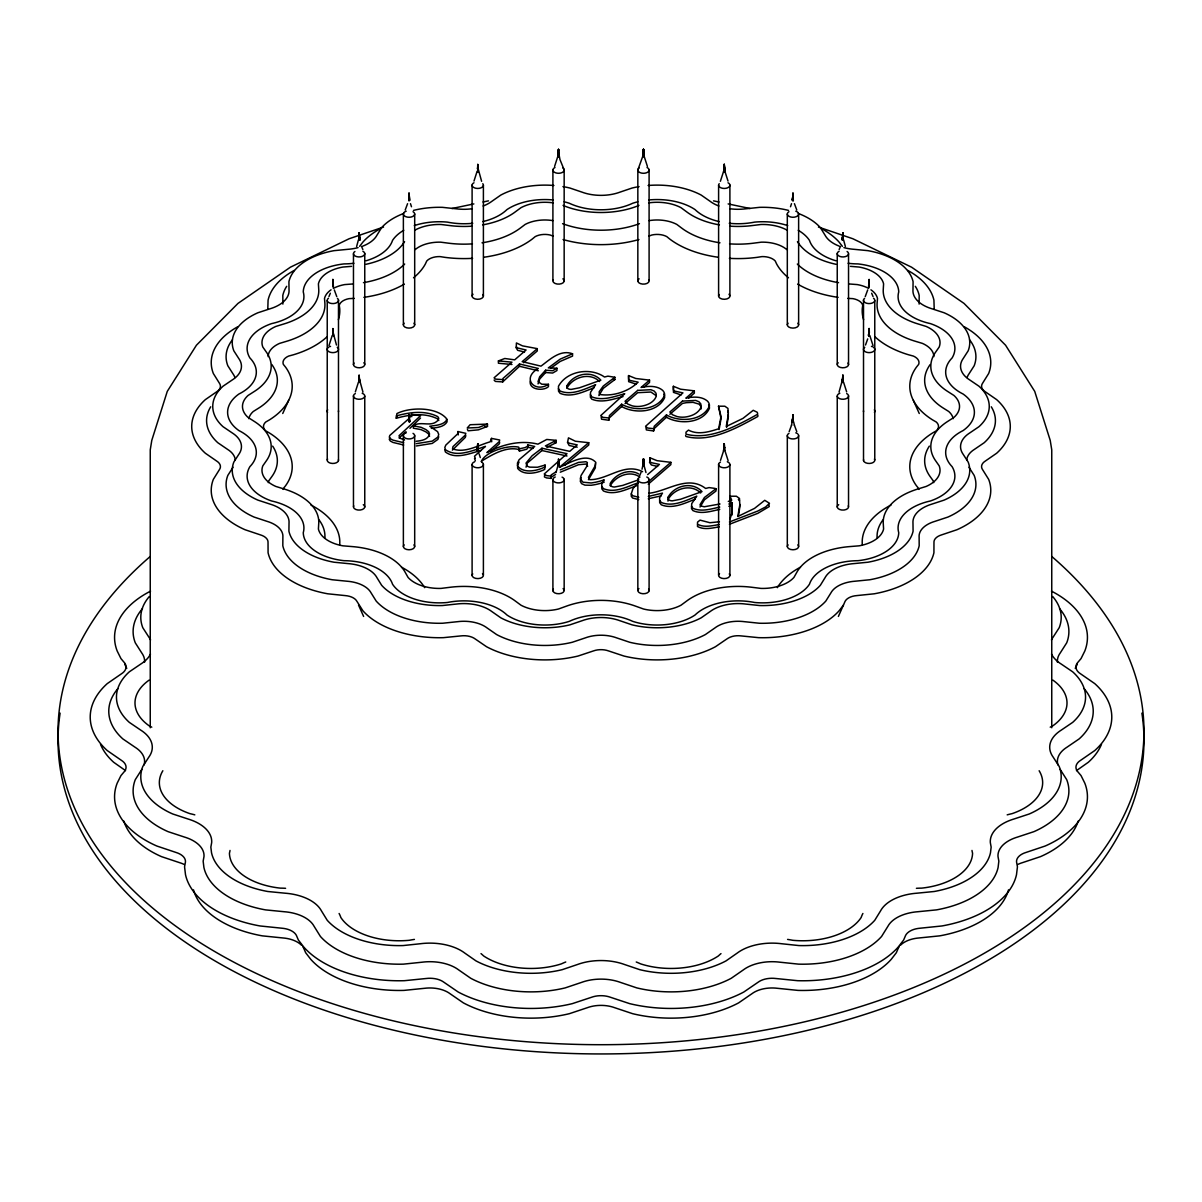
<?xml version="1.0" encoding="UTF-8"?>
<svg xmlns="http://www.w3.org/2000/svg" width="1202" height="1202" viewBox="0 0 1202 1202"><rect width="100%" height="100%" fill="white"/><g stroke="black" fill="none" stroke-linecap="round" stroke-linejoin="round"><path stroke-width="1.5" d="M643.641 152.759L643.476 149.243L643.055 156.53L643.476 149.243L643.987 156.47L643.476 149.243L644.077 156.38L643.611 152.804M868.896 335.193L869.136 328.582L868.73 335.854L869.136 328.582L869.362 332.699M359.097 236.283L359.113 232.903L359.473 240.205L359.113 232.903L359.699 240.054L359.113 232.903L359.548 239.589L359.113 232.903L358.842 237.17L358.947 236.343M359.097 378.81L359.022 379.592L359.113 375.219L359.668 382.401L359.113 375.219L358.962 381.815L359.022 378.615M558.554 462.259L558.013 465.61L558.524 458.863L559.155 465.715L558.705 462.379M869.031 282.951L869.076 286.902L869.136 279.54L868.896 286.872L869.136 279.54L868.625 286.752L869.136 279.54L869.256 283.897L869.166 283.131M332.834 283.131L332.864 279.54L333.104 286.872L332.864 279.54L333.375 286.752L333.029 283.041M332.744 331.992L332.864 328.582L332.924 335.178L332.864 328.582L333.27 335.854L333.029 332.113L336.47 345.004M643.446 462.259L643.055 465.55L643.476 458.863L643.987 465.61L643.476 458.863L643.701 465.49L643.476 458.863L643.37 465.474L643.536 462.259L642.018 469.231M408.905 418.311L408.8 419.182L409.026 414.885L408.695 421.541L409.026 414.885L409.506 421.602L409.026 414.885L409.176 419.243M792.839 196.797L792.794 200.569L792.974 193.221L793.305 200.539L792.974 193.221L792.494 200.479L792.974 193.221L792.824 197.308M792.974 414.885L792.388 422.052L792.974 414.885L792.494 421.602L792.974 414.885L793.14 421.496L793.14 418.356L793.2 419.182M843.053 378.75L842.887 375.219L842.332 382.401L842.887 375.219L843.098 379.547L842.887 375.219L842.302 382.026L842.797 378.615L839.026 392.107M477.84 168.475L477.75 164.404L477.72 171.766L477.75 164.404L477.675 167.799M558.389 152.804L558.299 156.591L558.524 149.243L558.63 156.606L558.524 149.243L558.254 153.45L558.359 152.699M842.902 236.283L842.332 239.664L842.887 232.903L842.857 240.265L842.887 232.903L842.527 240.205L842.887 232.903L843.158 237.17L843.053 236.343M643.536 152.834L643.37 156.606L643.476 149.243L642.845 156.365L643.325 152.669M477.675 447.294L477.57 448.045L477.75 443.718L478.05 450.344L477.75 443.718L477.254 450.434L477.75 443.718L478.411 450.675L477.93 447.204M724.325 447.294L724.31 448.091L724.25 443.718L724.611 450.374L724.25 443.718L724.28 450.314L724.25 443.718L723.604 450.765L720.494 460.366M667.996 501.129L668.042 499.611C673.991 488.418 691.015 483.309 700.676 492.985M724.325 167.799L724.25 164.404L724.611 171.706L724.25 164.404L724.746 171.631L724.25 164.404L723.95 171.721L724.25 164.404L723.694 171.585L724.1 167.844M544.551 475.541L544.461 476.954L546.564 477.93L551.117 478.411L551.162 474.925L555.579 472.131M551.117 478.411L551.162 477.239L555.579 474.444M869.031 332.143L868.866 335.899L869.136 328.582L868.625 335.313L869.136 328.582L869.166 332.954L869.271 332.128M601.195 416.974L601.556 419.197L608.768 420.264L609.414 415.531L621.644 404.218C634.656 411.715 657.855 410.483 664.616 395.308A15.851 9.15 0 0 0 662.542 390.259C656.623 385.361 648.118 386.007 641.057 387.45L649.531 380.132L649.531 382.446L643.881 387.329M608.768 420.264L609.414 417.83L621.644 406.516L621.644 404.218M646 427.702L646.36 429.91L653.572 430.977L654.234 428.543L666.449 417.244L666.449 414.93C679.476 422.428 702.659 421.196 709.42 406.036A15.851 9.15 0 0 0 707.347 400.987C701.427 396.089 692.923 396.72 685.861 398.162L694.335 390.845L694.335 393.159L688.686 398.042M653.572 430.977L654.234 426.244L666.449 414.93M404.578 439.977L399.815 438.144L399.064 435.68L420.535 415.727L411.76 414.405L409.281 418.296L389.794 435.44L389.298 437.152L390.334 438.715L392.934 440.127L403.677 442.697M631.381 493.797L631.245 496.216L632.598 498.019L638.788 499.596M538.045 383.889L539.668 379.066L545.603 372.53L545.603 370.216L552.65 370.727L556.962 368.248L556.962 370.547L552.65 373.041L545.603 372.53M842.737 378.765L842.452 382.476L842.902 378.81M590.573 394.511L590.362 397.171L591.775 399.154C601.796 403.391 613.035 399.169 622.997 396.615M731.973 515.072L732.138 502.737L728.863 504.014M728.337 414.405L726.248 426.5L743.001 418.371L753.218 410.303L757.29 412.301L757.741 414.224C736.751 425.703 710.457 440.563 685.966 434.162L686.026 432.119L688.491 430.106C697.806 435.169 709.21 431.909 718.631 428.768L721.035 416.493L718.511 406.201L724.866 406.216L727.961 408.425L728.337 416.718L726.579 427.386M739.876 504.419L737.788 516.514L754.54 508.386L764.742 500.317L769.49 503.292L765.689 506.928L757.771 511.045L729.434 521.968M792.794 418.356L791.517 425.343M558.389 462.289L557.923 465.685L558.359 462.349L558.254 463.101M842.722 236.388L842.226 239.859L842.737 236.343M842.226 382.221L842.737 378.66M792.328 421.767L792.839 418.311M551.117 476.112L546.564 475.616L544.236 473.994L566.998 453.695L541.937 448.226L532.065 455.798L525.995 463.116L527.257 466.226L529.661 467.142L537.459 467.247L545.077 465.069L544.761 467.082C537.264 470.853 523.741 473.783 517.671 466.121M649.531 380.132L635.783 378.495L628.556 375.58L628.646 379.351L630.073 380.433L638.127 382.176C628.496 391.612 612.659 396.765 599.392 394.391L599.197 391.702L603.284 386.052L614.853 377.263L614.853 379.577L603.284 388.351L598.866 395.578M694.335 390.845L680.587 389.208L673.375 386.293L673.466 390.064L674.893 391.161L682.931 392.889L645.579 426.274L647.577 428.032L653.572 428.678M648.224 484.196L670.866 464.633L670.866 462.334L657.073 460.682L649.891 457.767L649.936 461.568L651.364 462.665L659.432 464.408L647.623 474.61M530.232 381.109C528.7 389.884 543.589 391.356 548.458 386.623L548.458 384.309L541.741 384.204L538.045 381.59L539.668 376.752L545.603 370.216M919.124 304.091L919.184 295.392A71.023 41.003 0 0 0 915.323 286.316M934.209 309.049L933.924 300.169A85.898 49.582 0 0 0 907.795 270.42M420.535 418.026L409.942 428.288M700.015 507.034L704.432 499.807L716.001 491.017L716.001 488.718L714.619 488.358L709.045 487.591L705.649 488.463C687.469 474.52 667.606 491.363 648.779 493.271M467.413 429.445L468.119 430.797L478.456 429.835L487.471 426.394L487.471 424.081L470.102 424.727L467.232 427.987L478.456 427.521L487.471 424.081M407.583 203.679L405.209 210.004M791.517 203.679L790.51 206.759M332.203 335.508L328.927 345.695M358.451 239.799L356.618 246.515M358.451 382.176L355.341 391.867M477.089 171.36L473.994 181.051M557.878 156.185L554.603 166.372M557.878 465.79L556.015 472.551M642.815 156.17L638.307 168.701M581.077 477.765L580.281 481.251L581.558 483.64L584.908 485.142L591.099 485.277A40.748 23.529 0 0 0 604.23 482.107M723.604 171.3L720.389 181.292M738.434 515.989L739.876 506.733L739.485 498.439L736.39 496.231L730.035 496.216L731.702 500.212L728.292 501.444M757.966 415.576L757.741 416.538C736.751 428.017 710.457 442.877 685.966 436.476L685.591 435.53M499.671 442.321L499.311 443.854L490.716 451.606M438.775 420.55L437.753 418.942C424.997 412.406 409.551 414.51 396.269 418.266L396.885 413.578C410.318 406.727 437.844 406.817 447.129 419.408C443.823 425.298 435.68 425.238 429.79 426.274L437.573 431.638L438.745 434.433L437.919 437.047L432.239 441.119L416.343 443.658M396.269 418.266L396.885 415.892M465.805 435.635L465.309 437.408L452.403 450.119M494.097 380.087L495.374 381.41L502.691 381.92L503.022 378.435L519.504 363.981L538.301 368.473C521.052 378.224 534.8 393.445 548.458 384.309M502.691 381.92L519.504 366.279L519.504 363.981M389.794 437.753L389.298 439.466L390.334 441.029L392.934 442.426L403.677 445.01M719.081 429.565L721.035 418.807L718.511 406.201M730.155 518.783L731.973 512.758L732.138 502.737M438.745 436.732L437.919 439.361L432.239 443.418L416.343 445.972M791.562 425.132L789.143 431.653M867.694 289.907L865.215 296.669M867.709 338.904L865.53 345.004M588.439 479.688L595.321 467.909L595.381 463.536M697.551 524.448L697.491 526.491C704.087 530.172 712.305 528.039 719.322 526.807M474.52 458.518L475.331 460.757M639.539 475.992L641.087 472.251M328.957 296.548L330.34 293.228M839.131 249.55L840.468 246.365M838.38 616.446L845.126 601.27A14.139 8.159 0 0 1 856.831 595.591L874.185 593.803A85.898 49.582 0 0 0 933.924 552.71L933.969 542.523A14.139 8.159 0 0 1 941.617 534.875L956.867 529.766A85.898 49.582 0 0 0 988.645 479.343L982.665 469.772A14.139 8.159 0 0 1 985.309 461.072L996.623 453.259A85.898 49.582 0 0 0 996.623 399.605L985.309 391.792A14.139 8.159 0 0 1 982.665 383.107L988.645 373.522A85.898 49.582 0 0 0 964.32 326.794M282.74 413.503L288.645 400.386M517.461 465.414L519.054 462.079M1075.234 668.372L1077.293 664.21M566.908 388.156C572.843 376.977 589.866 371.869 599.528 381.53M610.24 485.788C615.424 476.368 628.871 470.448 638.698 476.292M359.623 246.35L362.944 242.038A85.898 49.582 0 0 1 380.628 228.545M843.473 605.087L839.056 610.826A85.898 49.582 0 0 1 758.567 637.661L741.198 635.918A14.139 8.159 0 0 0 726.819 638.938L715.46 646.721A85.898 49.582 0 0 1 623.943 656.037L608.648 650.958A14.139 8.159 0 0 0 593.352 650.958L578.057 656.037A85.898 49.582 0 0 1 486.54 646.721L475.181 638.938A14.139 8.159 0 0 0 460.802 635.918L443.433 637.661A85.898 49.582 0 0 1 362.944 610.826L356.874 601.27A14.139 8.159 0 0 0 345.169 595.591L327.815 593.803A85.898 49.582 0 0 1 268.076 552.71L268.031 542.523A14.139 8.159 0 0 0 260.383 534.875L245.133 529.766A85.898 49.582 0 0 1 213.355 479.343L219.335 469.772A14.139 8.159 0 0 0 216.691 461.072L205.377 453.259A85.898 49.582 0 0 1 205.377 399.605L216.691 391.792A14.139 8.159 0 0 0 219.335 383.107L213.355 373.522A85.898 49.582 0 0 1 237.68 326.794M233.053 467.232L227.839 475.391A71.023 41.003 0 0 0 254.133 517.085L267.19 521.398A28.998 16.738 0 0 1 282.876 537.084L282.816 545.768A71.023 41.003 0 0 0 332.218 579.755L347.047 581.227A28.998 16.738 0 0 1 371.072 592.871L376.166 601.045A71.023 41.003 0 0 0 442.727 623.237L457.526 621.689A28.998 16.738 0 0 1 487.005 627.88L496.621 634.566A71.023 41.003 0 0 0 572.317 642.259L585.314 637.886A28.998 16.738 0 0 1 616.686 637.886L629.683 642.259A71.023 41.003 0 0 0 705.379 634.566L714.995 627.88A28.998 16.738 0 0 1 744.474 621.689L759.273 623.237A71.023 41.003 0 0 0 825.834 601.045L830.928 592.871A28.998 16.738 0 0 1 854.953 581.227L869.782 579.755A71.023 41.003 0 0 0 919.184 545.768L919.124 537.084A28.998 16.738 0 0 1 934.81 521.398L947.867 517.085A71.023 41.003 0 0 0 974.161 475.391L968.947 467.232M141.791 769.46L135.3 779.632A88.647 51.175 0 0 0 168.1 831.664L184.402 837.043A36.18 20.885 0 0 1 203.979 856.62L203.153 861.173L203.904 867.468A88.647 51.175 0 0 0 265.552 909.884L284.063 911.717A36.18 20.885 0 0 1 314.053 926.246L320.408 936.448A88.647 51.175 0 0 0 403.466 964.139L421.947 962.216A36.18 20.885 0 0 1 458.728 969.954L470.748 978.278A88.647 51.175 0 0 0 565.195 987.894L581.422 982.44A36.18 20.885 0 0 1 620.578 982.44L636.805 987.894A88.647 51.175 0 0 0 731.252 978.278L743.272 969.954A36.18 20.885 0 0 1 780.053 962.216L798.534 964.139A88.647 51.175 0 0 0 881.592 936.448L887.947 926.246A36.18 20.885 0 0 1 917.937 911.717L936.448 909.884A88.647 51.175 0 0 0 998.096 867.468L998.847 861.173L998.021 856.62A36.18 20.885 0 0 1 1017.598 837.043L1033.9 831.664A88.647 51.175 0 0 0 1066.7 779.632L1060.209 769.46M399.064 437.979L406.006 431.683M564.76 465.294L588.755 444.995L588.755 442.697L559.276 467.428C569.087 463.251 586.621 451.997 595.846 462.439L595.321 465.595L588.439 477.389L589.701 479.673C607.821 479.929 624.214 462.274 642.619 471.695M511.962 364.491L498.409 363.229L498.409 360.916L504.795 358.496L514.681 359.849L526.07 350.007L517.656 347.994L516.274 346.717L516.409 342.946L522.479 345.86L537.279 348.64L522.179 361.637L540.99 366.144C549.96 359.473 560.327 349.241 572.543 353.779L572.543 356.092L560.222 361.426L550.681 368.278M523.561 362.764L537.279 350.954L537.279 348.64M625.055 403.587L637.691 392.693L650.913 392.032L656.022 395.548M669.86 414.299L682.496 403.406L686.402 402.67L693.013 402.339L699.008 404.097L700.826 406.261L701.082 408.98M648.224 481.882L670.866 462.334M481.461 461.177C492.144 454.672 505.862 446.288 518.678 449.473L519.444 451.081L526.746 449.248L527.903 447.595L527.663 444.86L534.665 446.483L519.054 459.765L517.461 463.101L517.671 468.434C523.741 476.097 537.264 473.167 544.761 469.396L545.077 465.069M566.998 456.009L541.937 450.54L527.122 463.236L526.04 467.187M429.565 436.296L428.708 434.057L425.914 431.894L421.016 429.61L413.353 428.182L413.353 425.869C420.715 420.354 431.458 428.002 438.219 420.024L438.775 418.251L437.753 416.628C424.997 410.092 409.551 412.196 396.269 415.952M546.88 447.369L556.18 442.652L556.18 440.353L546.76 439.451L537.94 444.154C520.782 439.857 502.556 444.259 486.915 452.613L499.311 441.54L499.671 440.007L491.468 438.384L491.708 441.81M1076.466 770.617L1088.276 762.308A99.511 57.456 0 0 0 1101.498 744.248M716.001 488.718L704.432 497.493L700.015 504.72L700.541 505.847L704.207 506.778L720.028 503.984M560.297 469.892L578.508 462.394L585.99 461.733L587.342 462.515L586.967 466.091L581.077 475.466L580.281 478.937L582.97 482.197L591.099 482.964A40.748 23.529 0 0 0 604.23 479.808L601.781 483.91L601.841 488.883L603.449 490.972C614.327 495.675 626.362 489.364 636.594 485.713M560.297 472.206L578.508 464.708L585.99 464.047L587.673 466.271M594.179 387.66C583.781 391.717 571.326 397.997 560.147 393.355L558.539 391.251L558.464 388.562M695.327 499.1C684.93 503.172 672.474 509.453 661.28 504.795L659.688 502.691L659.613 497.703L662.482 493.12L648.299 496.456M556.18 440.353L545.392 445.927L569.718 451.366L577.215 444.875L569.192 443.207L567.66 441.81L568.471 437.844L575.382 441.239L588.755 442.697M638.938 205.362L636.098 206.549A64.878 37.457 0 0 1 565.902 206.549L563.062 205.362M648.719 236.238L651.694 235.051A14.139 8.159 0 0 1 666.749 236.584L669.709 239.018A85.898 49.582 0 0 0 718.09 257.228M728.863 506.327L732.138 505.035M638.773 479.748L622.741 485.413L614.553 487.02A4.267 2.464 0 0 1 610.195 484.992L610.24 483.474C615.424 474.054 628.871 468.149 638.698 473.979M572.543 353.779L560.222 359.113L548.322 367.887L556.962 368.248M383.558 227.043L349.076 238.777L290.418 267.19L238.011 303.385L196.422 345.229L167.273 391.386L151.783 440.368L150.25 449.848L150.25 727.766M481.131 450.419C470.042 453.304 455.723 459.81 445.401 451.967L444.815 449.788M729.434 524.282L757.771 513.359L769.265 506.538L768.814 504.63M661.04 495.87L648.299 498.755M719.758 507.079C711.118 508.897 701.427 512.187 692.923 508.281L691.511 506.312M719.758 509.378C711.118 511.211 701.427 514.486 692.923 510.595L691.511 508.626L691.721 503.638L696.784 496.156C685.951 500.423 673.015 507.289 661.28 502.481L659.688 500.393M719.322 524.493C712.305 525.725 704.087 527.873 697.491 524.177L697.551 522.134L700.015 520.12L709.916 522.72L719.442 521.773M451.952 208.517L473.858 203.919M482.994 201.996L488.478 200.854M481.251 461.538C485.292 451.757 508.055 444.62 518.678 447.159L519.444 448.782L525.079 447.595L527.648 446.227L527.663 444.86M484.797 426.83L487.471 426.394M431.338 428.378C436.807 427.476 444.169 427.161 447.129 421.722L446.453 419.303M416.177 441.269C421.166 440.758 428.167 439.782 429.565 433.982L428.708 431.758L425.914 429.58L421.016 427.296L413.353 425.869M351.57 266.348L342.855 267.054A35.143 20.299 0 0 0 318.41 283.867L318.71 288.946A64.878 37.457 0 0 1 283.612 324.044L275.844 326.433A35.143 20.299 0 0 0 262.832 347.062L266.138 351.78A64.878 37.457 0 0 1 253.953 391.687L248.063 395.458A35.143 20.299 0 0 0 248.063 417.425L253.953 421.196A64.878 37.457 0 0 1 266.138 461.102L262.832 465.82A35.143 20.299 0 0 0 275.844 486.449L283.612 488.838A64.878 37.457 0 0 1 318.71 523.937L318.41 529.015A35.143 20.299 0 0 0 342.855 545.828L351.57 546.534A64.878 37.457 0 0 1 405.344 572.588L408.064 577.426A35.143 20.299 0 0 0 440.999 588.409L449.608 587.342A64.878 37.457 0 0 1 515.568 601.21L520.992 605.207A35.143 20.299 0 0 0 558.434 609.023L565.902 606.334A64.878 37.457 0 0 1 636.098 606.334L643.566 609.023A35.143 20.299 0 0 0 681.008 605.207L686.432 601.21A64.878 37.457 0 0 1 752.392 587.342L761.001 588.409A35.143 20.299 0 0 0 793.936 577.426L796.656 572.588A64.878 37.457 0 0 1 850.43 546.534L859.145 545.828A35.143 20.299 0 0 0 883.59 529.015L883.29 523.937A64.878 37.457 0 0 1 918.388 488.838L926.156 486.449A35.143 20.299 0 0 0 939.168 465.82L935.862 461.102A64.878 37.457 0 0 1 948.047 421.196L953.937 417.425A35.143 20.299 0 0 0 953.937 395.458L948.047 391.687A64.878 37.457 0 0 1 935.862 351.78L939.168 347.062A35.143 20.299 0 0 0 926.156 326.433L918.388 324.044A64.878 37.457 0 0 1 883.29 288.946L883.59 283.867A35.143 20.299 0 0 0 859.145 267.054L850.43 266.348M352.351 284.003L344.673 284.589A28.998 16.738 0 0 0 333.33 288.42M354.214 298.381L349.091 298.637A14.139 8.159 0 0 0 339.264 305.398L339.7 308.358A85.898 49.582 0 0 1 338.408 319.657M498.409 360.916L511.962 362.178L494.097 377.774L495.374 379.096L502.691 379.622M849.649 284.003L857.327 284.589A28.998 16.738 0 0 1 868.67 288.42M847.786 298.381L852.909 298.637A14.139 8.159 0 0 1 862.736 305.398L862.3 308.358A85.898 49.582 0 0 0 863.592 319.657M608.768 417.965L602.758 417.319L600.76 415.561L624.74 393.745C614.267 396.54 602.412 401.228 591.775 396.84L590.362 394.872L590.573 392.198L595.636 384.7C584.818 388.982 571.867 395.834 560.147 391.041L558.539 388.937L558.464 386.263C566.848 370.817 590.498 367.091 604.501 377.022L607.912 376.151L614.853 377.263M577.215 447.174L569.192 445.521L567.419 442.321M638.788 497.282L632.598 495.705L631.245 493.917L633.033 488.463L638.172 482.768C627.459 486.555 614.898 493.526 603.449 488.658L601.841 486.585M458.232 434.929L457.932 431.548L465.805 433.336L465.309 435.094L452.974 446.633L452.538 448.782C464.618 453.695 478.516 445.071 490.176 441.825L491.468 438.384M636.294 384.189L628.646 381.65L628.556 375.58M681.098 394.917L673.466 392.363L673.375 386.293M657.599 466.421L651.364 464.979L649.501 462.319M524.553 352.036L517.656 350.308L515.853 347.348M527.663 447.174L533.162 448.436M713.522 200.854L719.006 201.996M728.142 203.919L750.048 208.517M519.504 366.279L538.301 370.787M613.471 379.216L614.853 379.577M554.498 442.201L556.18 442.652M818.442 227.043L852.924 238.777L911.582 267.19L963.989 303.385L1005.578 345.229L1034.727 391.386L1050.217 440.368L1051.75 449.848L1051.75 727.766M553.281 236.238L550.306 235.051A14.139 8.159 0 0 0 535.251 236.584L532.291 239.018A85.898 49.582 0 0 1 483.91 257.228M125.534 770.617L113.724 762.308A99.511 57.456 0 0 1 100.502 744.248M666.449 417.244C679.476 424.742 702.659 423.51 709.42 408.334A15.851 9.15 0 0 0 708.594 404.864M621.644 406.516C634.656 414.029 657.855 412.782 664.616 397.622A15.851 9.15 0 0 0 663.774 394.151M475.331 458.458L474.52 456.219L485.473 446.363C473.212 450.254 457.226 457.977 445.401 449.668L444.815 447.475L445.807 445.116L457.767 433.757L457.932 431.548M738.374 499.371L739.485 500.738M842.377 246.35L839.056 242.038A85.898 49.582 0 0 0 821.372 228.545M563.693 168.701L559.967 159.565L558.69 152.774L558.945 156.53L558.645 152.819M124.707 664.21L126.766 668.372M913.355 400.386L919.26 413.503M358.527 605.087L363.62 616.446M796.791 210.004L794.417 203.679M846.659 391.867L843.549 382.176M728.006 181.051L724.911 171.36M796.791 431.653L794.372 425.132M728.111 460.606L724.896 450.615M481.611 181.292L477.9 167.844M361.532 246.365L362.869 249.55M362.974 392.107L359.263 378.765M871.66 293.228L873.043 296.548M873.073 345.695L869.797 335.508M647.397 166.372L644.122 156.185M730.035 498.514L731.147 501.189M336.785 296.669L334.306 289.907M845.382 246.515L843.549 239.799M645.985 472.551L644.122 465.79M411.49 206.759L410.483 203.679M479.132 453.905L480.304 457.556M793.605 421.767L794.417 425.343M727.961 410.723L728.412 413.037M282.876 304.091L282.816 295.392A71.023 41.003 0 0 1 286.677 286.316M267.791 309.049L268.076 300.169A85.898 49.582 0 0 1 294.205 270.42M409.206 418.356L409.672 421.962L409.026 414.885M359.263 236.433L359.774 239.859L359.263 236.343M359.278 378.72L359.774 382.221M333.029 332.053L333.51 335.493M558.705 152.729L559.185 156.26M874.771 300.665L874.771 459.855M863.517 299.974L863.517 460.531M848.537 253.847L848.537 364.687M848.537 395.834L848.537 506.658M837.238 253.517L837.238 364.341M837.238 396.164L837.238 507.004M798.624 214.016L798.624 324.84M798.624 435.665L798.624 546.504M787.31 214.016L787.31 324.84M787.31 435.665L787.31 546.504M729.899 185.018L729.899 295.842M729.899 464.663L729.899 575.503M718.601 185.348L718.601 296.188M718.601 464.333L718.601 575.157M649.891 457.767L649.891 460.081M649.095 169.692L649.095 280.517M649.095 479.989L649.095 590.828M637.841 170.368L637.841 281.208M637.841 479.313L637.841 590.137M564.159 170.368L564.159 281.208M564.159 479.313L564.159 590.137M552.905 169.692L552.905 280.517M552.905 479.989L552.905 590.828M541.937 448.226L541.937 450.54M519.444 448.782L519.444 451.081M483.399 185.348L483.399 296.188M483.399 464.333L483.399 575.157M472.101 185.018L472.101 295.842M472.101 464.663L472.101 575.503M414.69 214.016L414.69 324.84M414.69 435.665L414.69 546.504M411.76 414.405L411.76 416.718M403.376 214.016L403.376 324.84M403.376 435.665L403.376 546.504M364.762 253.517L364.762 364.341M364.762 396.164L364.762 507.004M353.463 253.847L353.463 364.687M353.463 395.834L353.463 506.658M338.483 299.974L338.483 460.531M327.229 300.665L327.229 459.855M144.09 764.878A36.18 20.885 0 0 0 135 747.193L122.874 738.929A88.647 51.175 0 0 1 117.886 688.641M162.856 770.737A62.414 36.03 0 0 0 189.901 813.634A62.414 36.03 0 0 1 194.814 814.851M123.821 821.071A99.511 57.456 0 0 0 161.534 856.65L179.429 862.615A25.317 14.619 0 0 1 184.222 864.478M230.018 850.445A62.414 36.03 0 0 1 229.432 853.165A62.414 36.03 0 0 0 280.261 888.128A62.414 36.03 0 0 1 285.595 888.308M1051.434 591.129A107.188 61.888 0 0 1 1084.79 651.063L1081.034 658.606L1077.308 663.008A17.639 10.187 0 0 0 1080.628 673.856L1094.737 683.607A107.188 61.888 0 0 1 1094.737 750.574L1080.628 760.325A17.639 10.187 0 0 0 1077.308 771.173L1081.034 775.575L1084.79 783.118A107.188 61.888 0 0 1 1045.124 846.043L1026.087 852.428A17.639 10.187 0 0 0 1016.546 861.969L1017.433 866.837L1016.501 874.665A107.188 61.888 0 0 1 941.947 925.961L920.281 928.199A17.639 10.187 0 0 0 905.662 935.291L903.619 940.039L898.089 947.206A107.188 61.888 0 0 1 797.647 980.697L775.966 978.518A17.639 10.187 0 0 0 758.026 982.289L743.843 991.996A107.188 61.888 0 0 1 629.623 1003.625L610.541 997.299A17.639 10.187 0 0 0 591.459 997.299L572.377 1003.625A107.188 61.888 0 0 1 458.157 991.996L443.974 982.289A17.639 10.187 0 0 0 426.034 978.518L404.353 980.697A107.188 61.888 0 0 1 303.911 947.206L298.381 940.039L296.338 935.291A17.639 10.187 0 0 0 281.719 928.199L260.053 925.961A107.188 61.888 0 0 1 185.499 874.665L184.567 866.837L185.454 861.969A17.639 10.187 0 0 0 175.913 852.428L156.876 846.043A107.188 61.888 0 0 1 117.21 783.118L120.966 775.575L124.692 771.173A17.639 10.187 0 0 0 121.372 760.325L107.263 750.574A107.188 61.888 0 0 1 107.263 683.607L121.372 673.856A17.639 10.187 0 0 0 124.692 663.008L120.966 658.606L117.21 651.063A107.188 61.888 0 0 1 150.566 591.129M1052.667 596.508A80.97 46.743 0 0 1 1059.202 627.714L1053.117 637.15A43.873 25.332 0 0 0 1051.449 639.885M1059.533 608.663A88.647 51.175 0 0 1 1066.7 642.845L1060.209 653.017A36.18 20.885 0 0 0 1057.459 662.347M193.522 889.871A99.511 57.456 0 0 0 262.337 935.862L282.695 937.936A25.317 14.619 0 0 1 301.341 945.057M339.099 913.475A62.414 36.03 0 0 1 340.827 917.472A62.414 36.03 0 0 0 409.296 940.295A62.414 36.03 0 0 1 414.42 939.408M1039.144 770.737A62.414 36.03 0 0 1 1012.099 813.634A62.414 36.03 0 0 0 1007.186 814.851M1078.179 821.071A99.511 57.456 0 0 1 1040.466 856.65L1022.571 862.615A25.317 14.619 0 0 0 1017.778 864.478M1051.525 654.158A43.873 25.332 0 0 0 1061.366 664.15L1072.665 671.813A80.97 46.743 0 0 1 1072.665 722.387L1061.366 730.05A43.873 25.332 0 0 0 1053.117 757.035L1059.202 766.47A80.97 46.743 0 0 1 1029.243 813.994L1014.082 818.968A43.873 25.332 0 0 0 990.343 842.692L991.154 847.109L990.478 852.759A80.97 46.743 0 0 1 934.164 891.508L916.976 893.191A43.873 25.332 0 0 0 880.615 910.8L874.771 920.281A80.97 46.743 0 0 1 798.909 945.568L781.751 943.75A43.873 25.332 0 0 0 737.157 953.126L726.038 960.879A80.97 46.743 0 0 1 639.764 969.668L624.724 964.575A43.873 25.332 0 0 0 577.276 964.575L562.236 969.668A80.97 46.743 0 0 1 475.962 960.879L464.843 953.126A43.873 25.332 0 0 0 420.249 943.75L403.091 945.568A80.97 46.743 0 0 1 327.229 920.281L321.385 910.8A43.873 25.332 0 0 0 285.024 893.191L267.836 891.508A80.97 46.743 0 0 1 211.522 852.759L210.846 847.109L211.657 842.692A43.873 25.332 0 0 0 187.918 818.968L172.757 813.994A80.97 46.743 0 0 1 142.798 766.47L148.883 757.035A43.873 25.332 0 0 0 140.634 730.05L129.335 722.387A80.97 46.743 0 0 1 129.335 671.813L140.634 664.15A43.873 25.332 0 0 0 150.475 654.158M1052.877 680.122A62.414 36.03 0 0 1 1052.877 725.783A62.414 36.03 0 0 0 1050.232 727.165M1084.114 688.641A88.647 51.175 0 0 1 1079.126 738.929L1067 747.193A36.18 20.885 0 0 0 1057.91 764.878M150.55 639.885A43.873 25.332 0 0 0 148.883 637.15L142.798 627.714A80.97 46.743 0 0 1 149.333 596.508M149.123 680.122A62.414 36.03 0 0 0 149.123 725.783A62.414 36.03 0 0 1 151.768 727.165M144.541 662.347A36.18 20.885 0 0 0 141.791 653.017L135.3 642.845A88.647 51.175 0 0 1 142.467 608.663M565.751 961.991A62.414 36.03 0 0 0 561.469 963.839A62.414 36.03 0 0 1 483.595 955.921A62.414 36.03 0 0 0 481.01 953.607M636.249 961.991A62.414 36.03 0 0 1 640.531 963.839A62.414 36.03 0 0 0 718.405 955.921A62.414 36.03 0 0 1 720.99 953.607M787.58 939.408A62.414 36.03 0 0 1 792.704 940.295A62.414 36.03 0 0 0 861.173 917.472A62.414 36.03 0 0 1 862.901 913.475M1008.478 889.871A99.511 57.456 0 0 1 939.663 935.862L919.305 937.936A25.317 14.619 0 0 0 900.659 945.057M916.405 888.308A62.414 36.03 0 0 1 921.739 888.128A62.414 36.03 0 0 0 972.568 853.165A62.414 36.03 0 0 1 971.982 850.445M899.336 946.545A25.317 14.619 0 0 0 898.33 948.108L896.331 952.735L891.253 959.316A99.511 57.456 0 0 1 798.008 990.403L777.664 988.329A25.317 14.619 0 0 0 751.911 993.738L738.629 1002.874A99.511 57.456 0 0 1 632.598 1013.677L614.703 1007.712A25.317 14.619 0 0 0 587.297 1007.712L569.402 1013.677A99.511 57.456 0 0 1 463.371 1002.874L450.089 993.738A25.317 14.619 0 0 0 424.336 988.329L403.992 990.403A99.511 57.456 0 0 1 310.747 959.316L305.669 952.735L303.67 948.108A25.317 14.619 0 0 0 302.664 946.545M235.246 459.75A28.998 16.738 0 0 0 227.599 449.398L217.878 442.772A71.023 41.003 0 0 1 210.726 406.787M272.659 446.122A71.023 41.003 0 0 1 271.817 476.623L268.842 480.74A28.998 16.738 0 0 0 268.301 482.633M283.071 489.409A14.139 8.159 0 0 1 283.341 488.493L285.52 485.803A85.898 49.582 0 0 0 269.383 432.96L265.732 430.857A14.139 8.159 0 0 1 265.732 422.022L269.383 419.919A85.898 49.582 0 0 0 285.52 367.076L283.341 364.386A14.139 8.159 0 0 1 288.57 356.092L293.243 354.83A85.898 49.582 0 0 0 327.049 336.755M729.238 223.287A50.018 28.878 0 0 0 754.601 222.115A50.018 28.878 0 0 1 787.701 225.6M719.187 221.604A50.018 28.878 0 0 1 695.072 209.599A50.018 28.878 0 0 0 648.764 199.968M730.275 226.186A64.878 37.457 0 0 0 752.392 225.54L761.001 224.489A35.143 20.299 0 0 1 786.709 229.943M719.412 224.879A64.878 37.457 0 0 1 686.432 211.672L681.008 207.676A35.143 20.299 0 0 0 648.644 202.883M729.389 258.34A85.898 49.582 0 0 0 757.035 257.363L762.008 256.597A14.139 8.159 0 0 1 775.26 261.014L776.582 263.884A85.898 49.582 0 0 0 788.482 277.812M729.539 243.856A71.023 41.003 0 0 0 753.759 243.15L761.302 242.173A28.998 16.738 0 0 1 786.784 249.58M719.983 242.804A71.023 41.003 0 0 1 681.534 227.974L676.831 224.428A28.998 16.738 0 0 0 649.065 220.642M729.899 208.742A35.143 20.299 0 0 0 745.826 208.802L759.574 207.345A64.878 37.457 0 0 1 788.512 210.395M718.886 206.008A35.143 20.299 0 0 1 710.097 201.29L701.187 195.07A64.878 37.457 0 0 0 648.103 185.484M798.233 230.288A50.018 28.878 0 0 1 809.472 240.4A50.018 28.878 0 0 0 835.991 260.789M798.278 213.445A64.878 37.457 0 0 1 820.365 227.614L825.053 235.201A35.143 20.299 0 0 0 839.236 246.125M553.236 199.968A50.018 28.878 0 0 0 506.928 209.599A50.018 28.878 0 0 1 482.813 221.604M564.189 201.801A50.018 28.878 0 0 1 569.327 203.258A50.018 28.878 0 0 0 632.673 203.258A50.018 28.878 0 0 1 637.811 201.801M553.356 202.883A35.143 20.299 0 0 0 520.992 207.676L515.568 211.672A64.878 37.457 0 0 1 482.588 224.879M552.935 220.642A28.998 16.738 0 0 0 525.169 224.428L520.466 227.974A71.023 41.003 0 0 1 482.017 242.804M553.897 185.484A64.878 37.457 0 0 0 500.813 195.07L491.903 201.29A35.143 20.299 0 0 1 483.114 206.008M562.942 186.611A64.878 37.457 0 0 1 569.928 188.038L581.978 192.125A35.143 20.299 0 0 0 620.022 192.125L632.072 188.038A64.878 37.457 0 0 1 639.058 186.611M639.434 223.677A71.023 41.003 0 0 1 562.566 223.677M638.923 239.544A85.898 49.582 0 0 1 563.077 239.544M311.002 505.08A85.898 49.582 0 0 1 339.7 544.506M403.722 213.445A64.878 37.457 0 0 0 381.635 227.614L376.947 235.201A35.143 20.299 0 0 1 362.764 246.125M413.488 210.395A64.878 37.457 0 0 1 442.426 207.345L456.174 208.802A35.143 20.299 0 0 0 472.101 208.742M415.216 249.58A28.998 16.738 0 0 1 440.698 242.173L448.241 243.15A71.023 41.003 0 0 0 472.461 243.856M403.767 230.288A50.018 28.878 0 0 0 392.528 240.4A50.018 28.878 0 0 1 366.009 260.789M414.299 225.6A50.018 28.878 0 0 1 447.399 222.115A50.018 28.878 0 0 0 472.762 223.287M413.518 277.812A85.898 49.582 0 0 0 425.418 263.884L426.74 261.014A14.139 8.159 0 0 1 439.992 256.597L444.965 257.363A85.898 49.582 0 0 0 472.611 258.34M404.368 284.108A85.898 49.582 0 0 1 363.875 297.345M353.914 263.268A50.018 28.878 0 0 1 343.997 263.914A50.018 28.878 0 0 0 303.265 291.936A50.018 28.878 0 0 1 271.592 323.608A50.018 28.878 0 0 0 249.926 357.986A50.018 28.878 0 0 1 238.913 394.016A50.018 28.878 0 0 0 238.913 430.586A50.018 28.878 0 0 1 249.926 466.616A50.018 28.878 0 0 0 271.592 500.979A50.018 28.878 0 0 1 303.265 532.666A50.018 28.878 0 0 0 343.997 560.688A50.018 28.878 0 0 1 392.528 584.187A50.018 28.878 0 0 0 447.399 602.487A50.018 28.878 0 0 1 506.928 614.988A50.018 28.878 0 0 0 569.327 621.344A50.018 28.878 0 0 1 632.673 621.344A50.018 28.878 0 0 0 695.072 614.988A50.018 28.878 0 0 1 754.601 602.487A50.018 28.878 0 0 0 809.472 584.187A50.018 28.878 0 0 1 858.003 560.688A50.018 28.878 0 0 0 898.735 532.666A50.018 28.878 0 0 1 930.408 500.979A50.018 28.878 0 0 0 952.074 466.616A50.018 28.878 0 0 1 963.087 430.586A50.018 28.878 0 0 0 963.087 394.016A50.018 28.878 0 0 1 952.074 357.986A50.018 28.878 0 0 0 930.408 323.608A50.018 28.878 0 0 1 898.735 291.936A50.018 28.878 0 0 0 858.003 263.914A50.018 28.878 0 0 1 848.086 263.268M415.291 229.943A35.143 20.299 0 0 1 440.999 224.489L449.608 225.54A64.878 37.457 0 0 0 471.725 226.186M331.061 289.817A28.998 16.738 0 0 0 324.51 298.457L324.856 302.919A71.023 41.003 0 0 1 286.437 341.338L279.57 343.396A28.998 16.738 0 0 0 268.136 356.618M358.076 247.627A35.143 20.299 0 0 1 347.814 249.325L334.036 250.662A64.878 37.457 0 0 0 288.916 281.704L289.021 289.772A35.143 20.299 0 0 1 270.014 308.794L257.859 312.775A64.878 37.457 0 0 0 233.849 350.849L238.717 358.421A35.143 20.299 0 0 1 232.121 380.042L223.061 386.188A64.878 37.457 0 0 0 223.061 426.71L232.121 432.855A35.143 20.299 0 0 1 238.717 454.476L233.849 462.034A64.878 37.457 0 0 0 257.859 500.107L270.014 504.089A35.143 20.299 0 0 1 289.021 523.11L288.916 531.179A64.878 37.457 0 0 0 334.036 562.22L347.814 563.573A35.143 20.299 0 0 1 376.947 577.681L381.635 585.284A64.878 37.457 0 0 0 442.426 605.538L456.174 604.08A35.143 20.299 0 0 1 491.903 611.593L500.813 617.813A64.878 37.457 0 0 0 569.928 624.845L581.978 620.758A35.143 20.299 0 0 1 620.022 620.758L632.072 624.845A64.878 37.457 0 0 0 701.187 617.813L710.097 611.593A35.143 20.299 0 0 1 745.826 604.08L759.574 605.538A64.878 37.457 0 0 0 820.365 585.284L825.053 577.681A35.143 20.299 0 0 1 854.186 563.573L867.964 562.22A64.878 37.457 0 0 0 913.084 531.179L912.979 523.11A35.143 20.299 0 0 1 931.986 504.089L944.141 500.107A64.878 37.457 0 0 0 968.151 462.034L963.283 454.476A35.143 20.299 0 0 1 969.879 432.855L978.939 426.71A64.878 37.457 0 0 0 978.939 386.188L969.879 380.042A35.143 20.299 0 0 1 963.283 358.421L968.151 350.849A64.878 37.457 0 0 0 944.141 312.775L931.986 308.794A35.143 20.299 0 0 1 912.979 289.772L913.084 281.704A64.878 37.457 0 0 0 867.964 250.662L854.186 249.325A35.143 20.299 0 0 1 843.924 247.627M404.683 264.049A71.023 41.003 0 0 1 363.455 282.665M404.563 241.647A64.878 37.457 0 0 1 365.949 264.305M874.951 336.755A85.898 49.582 0 0 0 908.757 354.83L913.43 356.092A14.139 8.159 0 0 1 918.659 364.386L916.48 367.076A85.898 49.582 0 0 0 932.617 419.919L936.268 422.022A14.139 8.159 0 0 1 936.268 430.857L932.617 432.96A85.898 49.582 0 0 0 916.48 485.803L918.659 488.493A14.139 8.159 0 0 1 918.929 489.409M933.864 356.618A28.998 16.738 0 0 0 922.43 343.396L915.563 341.338A71.023 41.003 0 0 1 877.144 302.919L877.49 298.457A28.998 16.738 0 0 0 870.939 289.817M969.578 339.805A71.023 41.003 0 0 1 974.161 365.784L968.947 373.927A28.998 16.738 0 0 0 967.114 377.593M836.051 264.305A64.878 37.457 0 0 1 797.437 241.647M838.125 297.345A85.898 49.582 0 0 1 797.632 284.108M838.545 282.665A71.023 41.003 0 0 1 797.317 264.049M319.071 519.955A71.023 41.003 0 0 1 324.856 538.241M929.341 446.122A71.023 41.003 0 0 0 930.183 476.623L933.158 480.74A28.998 16.738 0 0 1 933.699 482.633M930.183 364.537A71.023 41.003 0 0 0 943.54 408.244L948.769 411.52A28.998 16.738 0 0 1 953.186 418.672M991.274 406.787A71.023 41.003 0 0 1 984.122 442.772L974.401 449.398A28.998 16.738 0 0 0 966.754 459.75M248.814 418.672A28.998 16.738 0 0 1 253.231 411.52L258.46 408.244A71.023 41.003 0 0 0 271.817 364.537M234.886 377.593A28.998 16.738 0 0 0 233.053 373.927L227.839 365.784A71.023 41.003 0 0 1 232.422 339.805M777.348 587.643A85.898 49.582 0 0 1 800.457 567.194M862.3 544.506A85.898 49.582 0 0 1 890.998 505.08M877.144 538.241A71.023 41.003 0 0 1 882.929 519.955M401.543 567.194A85.898 49.582 0 0 1 424.652 587.643M413.037 211.702A5.649 3.26 0 0 1 412.662 216.51A5.649 3.26 0 0 1 404.398 215.879A5.649 3.26 0 0 1 406.201 211.176M413.924 323.203A5.649 3.26 0 0 1 409.026 328.101A5.649 3.26 0 0 1 404.127 323.203M646.796 477.014A5.649 3.26 0 0 1 647.743 481.792A5.649 3.26 0 0 1 639.404 481.912A5.649 3.26 0 0 1 639.915 477.119M648.629 589.16A5.649 3.26 0 0 1 642.875 593.728A5.649 3.26 0 0 1 638.893 588.559M482.783 183.696A5.649 3.26 0 0 1 480.74 187.948A5.649 3.26 0 0 1 473.227 187.151A5.649 3.26 0 0 1 473.964 182.764M482.783 294.535A5.649 3.26 0 0 1 477.449 299.283A5.649 3.26 0 0 1 473.002 294.235M647.022 167.499A5.649 3.26 0 0 1 647.863 172.081A5.649 3.26 0 0 1 639.915 172.562A5.649 3.26 0 0 1 639.073 167.98M648.749 279.69A5.649 3.26 0 0 1 642.589 284.093A5.649 3.26 0 0 1 639.073 278.804M362.193 393.264A5.649 3.26 0 0 1 363.56 398.012A5.649 3.26 0 0 1 355.251 398.388A5.649 3.26 0 0 1 355.326 393.565M363.305 504.645A5.649 3.26 0 0 1 360.284 510.024A5.649 3.26 0 0 1 353.734 505.817M728.036 182.764A5.649 3.26 0 0 1 728.773 187.151A5.649 3.26 0 0 1 721.26 187.948A5.649 3.26 0 0 1 719.217 183.696M728.998 294.235A5.649 3.26 0 0 1 724.551 299.283A5.649 3.26 0 0 1 719.217 294.535M795.799 211.176A5.649 3.26 0 0 1 797.602 215.879A5.649 3.26 0 0 1 789.338 216.51A5.649 3.26 0 0 1 788.963 211.702M797.873 323.203A5.649 3.26 0 0 1 792.974 328.101A5.649 3.26 0 0 1 788.076 323.203M727.33 461.763A5.649 3.26 0 0 1 728.712 466.511A5.649 3.26 0 0 1 720.389 466.887A5.649 3.26 0 0 1 720.464 462.064M729.283 573.85A5.649 3.26 0 0 1 723.95 578.598A5.649 3.26 0 0 1 719.502 573.549M562.085 477.119A5.649 3.26 0 0 1 562.596 481.912A5.649 3.26 0 0 1 554.257 481.792A5.649 3.26 0 0 1 555.204 477.014M563.107 588.559A5.649 3.26 0 0 1 559.125 593.728A5.649 3.26 0 0 1 553.371 589.16M337.251 347.303A5.649 3.26 0 0 1 336.785 351.705A5.649 3.26 0 0 1 329.153 351.825A5.649 3.26 0 0 1 328.281 347.438M329.303 346.822A5.649 3.26 0 0 1 330.565 346.371M338.438 459.675A5.649 3.26 0 0 1 332.263 463.446A5.649 3.26 0 0 1 327.575 459.029M362.899 251.263A5.649 3.26 0 0 1 363.305 255.861A5.649 3.26 0 0 1 355.326 256.116A5.649 3.26 0 0 1 354.906 251.503M363.845 362.734A5.649 3.26 0 0 1 359.398 367.782A5.649 3.26 0 0 1 354.064 363.034M481.536 462.064A5.649 3.26 0 0 1 481.611 466.887A5.649 3.26 0 0 1 473.287 466.511A5.649 3.26 0 0 1 474.67 461.763M482.498 573.549A5.649 3.26 0 0 1 478.05 578.598A5.649 3.26 0 0 1 472.717 573.85M337.431 298.397A5.649 3.26 0 0 1 336.575 302.784A5.649 3.26 0 0 1 328.927 302.664A5.649 3.26 0 0 1 328.462 298.261M327.575 412.331A5.649 3.26 0 0 1 327.695 409.822M338.483 410.814A5.649 3.26 0 0 1 338.438 411.67M873.538 298.261A5.649 3.26 0 0 1 873.073 302.664A5.649 3.26 0 0 1 865.425 302.784A5.649 3.26 0 0 1 864.569 298.397M874.305 409.822A5.649 3.26 0 0 1 874.425 412.331M863.562 411.67A5.649 3.26 0 0 1 863.517 410.814M562.927 167.98A5.649 3.26 0 0 1 562.085 172.562A5.649 3.26 0 0 1 554.137 172.081A5.649 3.26 0 0 1 554.978 167.499M562.927 278.804A5.649 3.26 0 0 1 559.411 284.093A5.649 3.26 0 0 1 553.251 279.69M847.094 251.503A5.649 3.26 0 0 1 846.674 256.116A5.649 3.26 0 0 1 838.696 255.861A5.649 3.26 0 0 1 839.101 251.263M847.936 363.034A5.649 3.26 0 0 1 842.602 367.782A5.649 3.26 0 0 1 838.155 362.734M873.719 347.438A5.649 3.26 0 0 1 872.847 351.825A5.649 3.26 0 0 1 865.215 351.705A5.649 3.26 0 0 1 864.749 347.303M871.435 346.371A5.649 3.26 0 0 1 872.697 346.822M874.425 459.029A5.649 3.26 0 0 1 869.737 463.446A5.649 3.26 0 0 1 863.562 459.675M846.674 393.565A5.649 3.26 0 0 1 846.749 398.388A5.649 3.26 0 0 1 838.44 398.012A5.649 3.26 0 0 1 839.807 393.264M848.266 505.817A5.649 3.26 0 0 1 841.716 510.024A5.649 3.26 0 0 1 838.696 504.645M797.873 434.042A5.649 3.26 0 0 1 796.205 438.354A5.649 3.26 0 0 1 788.632 437.768A5.649 3.26 0 0 1 788.963 433.366M795.799 432.84A5.649 3.26 0 0 1 796.971 433.366M797.873 544.867A5.649 3.26 0 0 1 792.974 549.765A5.649 3.26 0 0 1 788.076 544.867M413.037 433.366A5.649 3.26 0 0 1 413.368 437.768A5.649 3.26 0 0 1 405.795 438.354A5.649 3.26 0 0 1 404.127 434.042M405.029 433.366A5.649 3.26 0 0 1 406.201 432.84M413.924 544.867A5.649 3.26 0 0 1 409.026 549.765A5.649 3.26 0 0 1 404.127 544.867M1051.705 556.421A542.973 313.482 0 0 1 959.346 966.739A542.973 313.482 0 0 1 242.654 966.739A542.973 313.482 0 0 1 150.295 556.421M1141.9 713.147A542.973 313.482 0 0 1 601 1053.944A542.973 313.482 0 0 1 60.1 713.147M477.735 447.099L477.72 450.314L477.825 447.114M842.887 378.6L842.857 381.815L842.978 378.615M409.026 193.221L408.86 200.569L409.026 193.221L409.672 200.298L409.026 193.221M477.84 447.294L477.84 448.076L477.765 447.309M566.908 385.857L566.848 387.375A4.297 2.479 0 0 0 571.22 389.403L579.439 387.795L600.865 380.163C591.189 369.585 573.174 373.972 566.908 385.857M668.042 497.297L667.996 498.815A4.297 2.479 0 0 0 672.369 500.843L680.587 499.251L702.013 491.618C692.337 481.025 674.322 485.413 668.042 497.297M332.729 282.966L332.864 279.54L332.729 282.966M408.98 418.281L408.86 421.496L409.086 418.281M792.914 418.281L792.794 421.496L793.019 418.281M558.599 462.454L558.554 463.236L558.509 462.454M724.175 447.114L723.95 450.344L724.265 447.099M643.491 462.454L643.446 463.236L643.401 462.454M724.235 447.309L724.16 448.076L724.16 447.294M477.57 447.204L477.495 447.985L477.585 447.159M477.57 167.889L477.479 168.656L477.6 167.844M868.971 332.053L868.52 335.689L869.001 332.007M332.684 283.011L332.699 283.071M643.31 462.319L642.845 465.715L643.31 462.319M792.794 196.692L792.328 200.103L792.839 196.647M724.07 447.204L723.604 450.765L724.1 447.144M637.691 390.38L625.055 401.273L627.775 404.067L632.177 405.84A14.048 8.114 0 0 0 641.808 406.126A19.923 11.509 0 0 0 650.838 402.745A23.289 13.447 0 0 0 656.277 395.954L656.022 393.234L654.204 391.071L650.913 389.718L637.691 390.38M682.496 401.092L669.86 411.985L672.579 414.78L676.996 416.553A14.048 8.114 0 0 0 686.612 416.839A19.923 11.509 0 0 0 695.642 413.458A23.289 13.447 0 0 0 701.082 406.667L700.826 403.947L699.008 401.799L695.733 400.431L682.496 401.092M724.505 447.985L724.43 447.204L724.505 447.985M724.521 168.656L724.43 167.889L724.521 168.656M478.05 171.721L477.735 167.995L478.05 171.721M793.14 200.569L792.914 196.812L793.14 200.569M409.206 200.569L408.98 196.812L409.206 200.569M843.038 240.25L842.887 236.494L843.038 240.25M724.28 171.766L724.175 167.98L724.28 171.766M359.143 240.265L359.022 236.478L359.143 240.265"/></g></svg>
